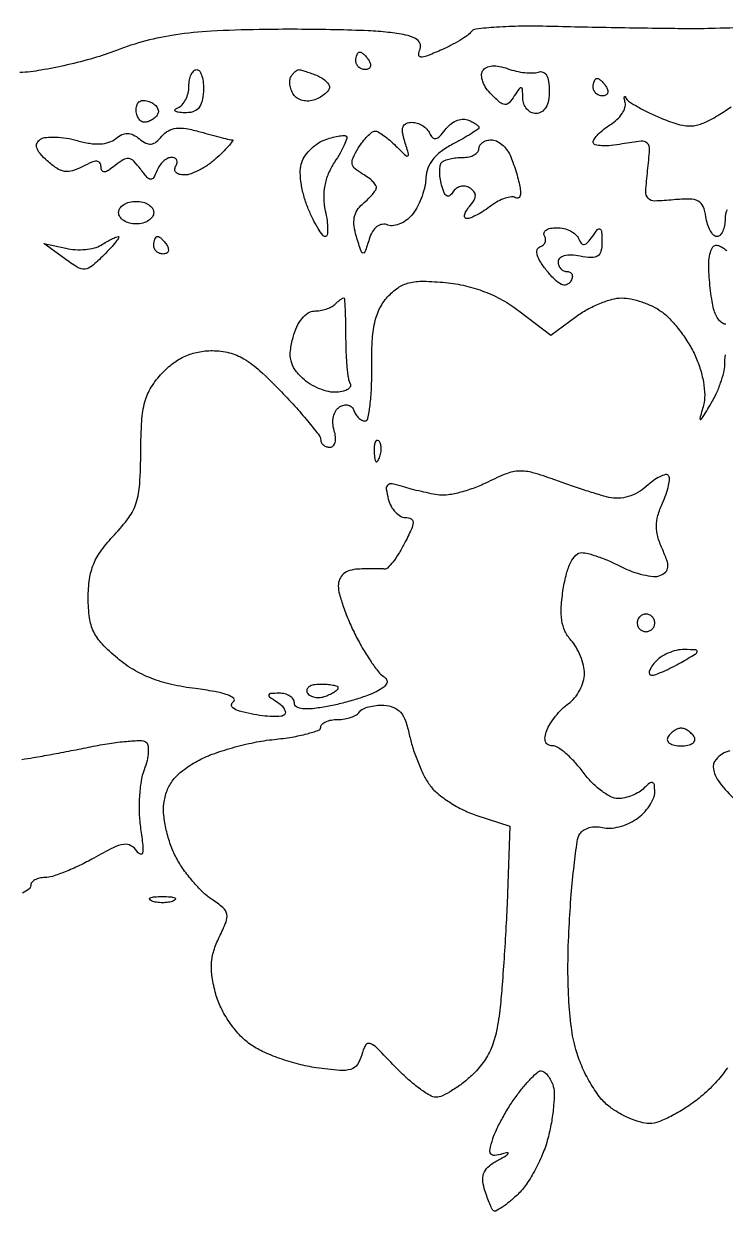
# Model space of a CAD drawing. Extents: x 0 to 102, y 0 to 135.
# Drawn here: x 51.37 to 58.12, y 115.9 to 127.34 of the extents above; entities that cross this region are included whole.
import ezdxf

# ---------------------------------------------------------------- set-up
doc = ezdxf.new("R2010")
doc.units = 0
doc.header["$MEASUREMENT"] = 0

msp = doc.modelspace()

# ---------------------------------------------------------------- linework, layer by layer
for points in [[(58.402366, 127.309174, -0.003693), (58.025018, 127.296441, -0.008374), (57.7395, 127.293701, -0.001623), (57.461895, 127.296587, -0.000823), (57.112452, 127.30193, -0.000817), (56.751777, 127.308628, -0.00122), (56.436469, 127.315769, 0.009417), (56.160415, 127.317494, 0.014112), (55.91959, 127.307662, 0.008955), (55.722056, 127.290446, 0.214066), (55.675069, 127.263129, -0.084827), (55.640874, 127.22936, -0.016558), (55.568039, 127.181977, -0.017149), (55.478376, 127.131898, -0.015136), (55.381724, 127.085828, -0.009001), (55.246847, 127.029354, -0.110655), (55.192093, 127.020624, -0.409763), (55.172898, 127.042042, -0.080001), (55.18466, 127.098121, 0.20154), (55.182869, 127.155218, 0.166605), (55.140634, 127.199719, 0.073771), (55.044826, 127.232972, 0.017572), (54.877535, 127.258538, 0.019034), (54.685377, 127.273644, 0.004633), (54.367407, 127.283542, 0.004743), (54.002364, 127.288056, 0.004708), (53.6364, 127.285665, 0.009532), (53.173959, 127.269467, 0.022775), (52.832265, 127.235316, 0.028499), (52.54551, 127.176549, 0.026866), (52.261456, 127.084668, -0.021035), (52.042777, 127.011107, -0.014094), (51.787351, 126.94473, -0.014207), (51.535824, 126.894359, -0.027017), (51.330856, 126.870638, 0.010991)], [(58.139991, 125.550293, 0.110458), (58.1202, 125.4618, -0.044568), (58.114415, 125.397032, -0.064411), (58.097077, 125.342302, -0.084287), (58.071566, 125.305301, -0.20245), (58.041484, 125.2926, -0.202946), (58.009356, 125.306201, -0.065793), (57.97795, 125.348515, -0.053191), (57.951862, 125.410079, -0.038382), (57.935734, 125.48295, 0.062121), (57.908918, 125.581701, 0.17721), (57.861636, 125.63348, 0.121925), (57.779266, 125.653405, 0.023079), (57.623705, 125.645393, -0.017742), (57.441738, 125.634073, -0.221815), (57.380042, 125.660881, -0.198683), (57.357168, 125.727213, -0.014007), (57.374811, 125.926711, 0.012187), (57.393483, 126.129441, 0.209738), (57.371399, 126.190699, 0.237781), (57.312956, 126.211663, 0.015743), (57.131056, 126.183434, -0.022227), (57.023756, 126.168204, -0.038062), (56.933408, 126.166355, -0.047171), (56.869138, 126.176061, -0.344378), (56.8512, 126.199016, -0.157889), (56.861885, 126.232011, -0.03576), (56.900208, 126.277706, -0.033635), (56.954169, 126.326405, -0.027181), (57.018036, 126.37129, 0.049527), (57.079921, 126.419044, 0.056465), (57.128206, 126.476162, 0.064847), (57.156625, 126.533599, 0.143475), (57.158802, 126.581991, -0.013292), (57.150527, 126.620162, -0.107666), (57.151019, 126.637957, -0.60335), (57.157202, 126.639489, -0.055952), (57.168917, 126.622947, 0.122238), (57.198754, 126.590767, 0.015274), (57.280594, 126.540666, 0.017246), (57.383366, 126.486599, 0.013508), (57.49828, 126.434896, 0.022552), (57.656367, 126.377067, 0.066553), (57.770097, 126.357231, 0.084184), (57.869316, 126.370022, 0.053176), (57.976979, 126.415849, 0.008056), (58.051108, 126.458765, 0.009253), (58.120429, 126.502168, 0.008488), (58.17776, 126.540962, 0.05152)], [(58.127513, 124.4466, -0.157531), (58.093979, 124.457434, -0.068869), (58.059793, 124.49009, -0.058387), (58.03014, 124.538011, -0.048235), (58.010035, 124.59465, -0.02155), (57.995121, 124.667626, -0.008881), (57.980965, 124.767551, -0.008768), (57.969548, 124.875434, -0.011144), (57.962982, 124.97535, -0.032072), (57.964836, 125.064481, -0.050472), (57.978965, 125.139659, -0.066354), (58.002074, 125.191526, -0.260445), (58.031555, 125.208, -0.094073), (58.065683, 125.201521, -0.052888), (58.103213, 125.181942, -0.050194), (58.138233, 125.153224, -0.057581)], [(58.142162, 117.28311, -0.036442), (58.026025, 117.137339, -0.033973), (57.887365, 117.006262, -0.025539), (57.754135, 116.907416, -0.026414), (57.612971, 116.823864, -0.027321), (57.483663, 116.765033, -0.093358), (57.393233, 116.748, -0.06903), (57.30893, 116.759695, -0.031263), (57.203547, 116.796758, -0.030212), (57.095473, 116.850451, -0.036268), (57.001404, 116.913983, -0.064615), (56.912339, 117.004879, -0.030026), (56.820809, 117.142727, -0.028977), (56.740209, 117.302119, -0.034325), (56.683671, 117.461132, -0.036804), (56.640689, 117.673806, -0.017793), (56.615642, 117.95055, -0.015682), (56.608053, 118.275935, -0.011198), (56.619141, 118.640105, -0.006592), (56.639831, 118.953043, -0.009113), (56.667204, 119.233113, -0.006223), (56.697157, 119.465658, -0.103626), (56.723513, 119.538527, -0.11523), (56.7588, 119.573982, -0.071759), (56.81272, 119.597742, -0.065856), (56.876287, 119.606716, -0.066225), (56.939875, 119.598822, 0.081978), (57.011579, 119.592193, 0.043288), (57.100074, 119.606286, 0.041565), (57.190504, 119.63701, 0.050143), (57.268727, 119.680849, 0.048069), (57.335552, 119.737947, 0.04466), (57.39209, 119.808093, 0.047701), (57.430862, 119.880122, 0.09995), (57.4434, 119.942217, 0.02983), (57.439388, 120.009411, 0.281514), (57.42225, 120.031127, 0.263617), (57.394051, 120.026529, 0.027069), (57.34188, 119.97972, -0.061353), (57.292073, 119.940837, -0.039099), (57.226193, 119.908022, -0.038888), (57.155384, 119.885633, -0.057188), (57.090613, 119.8782, -0.12137), (57.020148, 119.89556, -0.040477), (56.929734, 119.952754, -0.037495), (56.836078, 120.034878, -0.034842), (56.753223, 120.132, 0.025461), (56.673435, 120.229157, 0.030886), (56.588877, 120.311246, 0.032196), (56.511032, 120.369747, 0.146048), (56.457245, 120.3858, -0.128942), (56.416412, 120.396508, -0.18027), (56.392296, 120.425072, -0.125413), (56.387863, 120.47164, -0.050647), (56.404134, 120.53385, -0.05234), (56.43632, 120.598553, -0.0283), (56.488262, 120.670884, -0.027869), (56.550113, 120.739294, -0.039076), (56.612979, 120.792447, 0.066556), (56.671765, 120.847951, 0.04835), (56.721474, 120.92307, 0.048822), (56.755304, 121.005282, 0.073335), (56.7666, 121.081886, 0.059463), (56.757177, 121.160837, 0.036303), (56.728495, 121.250333, 0.035977), (56.686554, 121.336139, 0.052298), (56.636881, 121.404114, -0.07635), (56.57944, 121.491187, -0.070672), (56.548855, 121.593812, -0.053812), (56.543514, 121.723972, -0.023018), (56.563094, 121.897226, -0.025109), (56.594321, 122.04462, -0.051975), (56.636042, 122.154516, -0.074715), (56.685153, 122.223916, -0.20422), (56.739314, 122.247, -0.067238), (56.80227, 122.238495, -0.017557), (56.89983, 122.207925, -0.017518), (57.009529, 122.164896, -0.017106), (57.116837, 122.113979, 0.02988), (57.224034, 122.066428, 0.03232), (57.333392, 122.033418, 0.034195), (57.429882, 122.01783, 0.115057), (57.492822, 122.026526, 0.097112), (57.546724, 122.060323, 0.18616), (57.568562, 122.105639, 0.106062), (57.55968, 122.173366, 0.021454), (57.513906, 122.286448, -0.039824), (57.472078, 122.40178, -0.069296), (57.458912, 122.502532, -0.067979), (57.473697, 122.604371, -0.036917), (57.517588, 122.723233, 0.022786), (57.553127, 122.811706, 0.03214), (57.575961, 122.893529, 0.033341), (57.585394, 122.95988, 0.218366), (57.573986, 122.990614, 0.269283), (57.545737, 122.998108, 0.049362), (57.493257, 122.978029, 0.041241), (57.429438, 122.939208, 0.026664), (57.362283, 122.884652, -0.054631), (57.279942, 122.825068, -0.058401), (57.188432, 122.786314, -0.060722), (57.093796, 122.770787, -0.068648), (57.002214, 122.779583, -0.014769), (56.905125, 122.805657, -0.005125), (56.766696, 122.848805, -0.005086), (56.615104, 122.899475, -0.005898), (56.471911, 122.950861, 0.019693), (56.269969, 123.017102, 0.078822), (56.1412, 123.032663, 0.083382), (56.017628, 123.007172, 0.023601), (55.837411, 122.927339, -0.02584), (55.711086, 122.872054, -0.024559), (55.577591, 122.829034, -0.025352), (55.45594, 122.802857, -0.07493), (55.3707, 122.801861, -0.014232), (55.292639, 122.814969, -0.007609), (55.196971, 122.835365, -0.007569), (55.099875, 122.859167, -0.011717), (55.016882, 122.88294, 0.024958), (54.916231, 122.908909, 0.233502), (54.874165, 122.89789, 0.254156), (54.859512, 122.858729, 0.029022), (54.878699, 122.762968, 0.059124), (54.905338, 122.695071, 0.064756), (54.94651, 122.637561, 0.073438), (54.995298, 122.598628, 0.132495), (55.04434, 122.5854, -0.12142), (55.097704, 122.572247, -0.291277), (55.117111, 122.5384, -0.096887), (55.100812, 122.471629, -0.011162), (55.032619, 122.332218, -0.019391), (54.977982, 122.235906, -0.028419), (54.922059, 122.156169, -0.027591), (54.871388, 122.098815, -0.240338), (54.840097, 122.088436, 0.032323), (54.80492, 122.091498, 0.006164), (54.740679, 122.092132, 0.006551), (54.665542, 122.090964, 0.005982), (54.58815, 122.087818, 0.059403), (54.506848, 122.073758, 0.103657), (54.446957, 122.041312, 0.119856), (54.410644, 121.991419, 0.097956), (54.3978, 121.926488, 0.066953), (54.408493, 121.846994, 0.017169), (54.447124, 121.722878, 0.017173), (54.501438, 121.583019, 0.01668), (54.565712, 121.445827, 0.014649), (54.637135, 121.315327, 0.016942), (54.712886, 121.195557, 0.016157), (54.783219, 121.099122, 0.088925), (54.830941, 121.056332, -0.120116), (54.862536, 121.024275, -0.241998), (54.864752, 120.989786, -0.134013), (54.83444, 120.952081, -0.033972), (54.767222, 120.910002, -0.035878), (54.683847, 120.872802, -0.012975), (54.560755, 120.831738, -0.012791), (54.423167, 120.79359, -0.014861), (54.290493, 120.764594, -0.01862), (54.150557, 120.743701, -0.05524), (54.053646, 120.743642, -0.10447), (53.99596, 120.762627, -0.267271), (53.9748, 120.799385, 0.15568), (53.963392, 120.835138, 0.098699), (53.93131, 120.865402, 0.080631), (53.883362, 120.885596, 0.061688), (53.82675, 120.892105, 0.012258), (53.745562, 120.889403, 0.316514), (53.729243, 120.876451, 0.321396), (53.736042, 120.856925, 0.012468), (53.80315, 120.812104, -0.04303), (53.847364, 120.778498, -0.071927), (53.877093, 120.74257, -0.105997), (53.888424, 120.710173, -0.231677), (53.880112, 120.685912, -0.180254), (53.846295, 120.670455, -0.023719), (53.766047, 120.66848, -0.025073), (53.666945, 120.675723, -0.018578), (53.558489, 120.693252, -0.020127), (53.445472, 120.720627, -0.084689), (53.382741, 120.750688, -0.278558), (53.369159, 120.781799, -0.225061), (53.389329, 120.812959, 0.515176), (53.391321, 120.843191, 0.090101), (53.331755, 120.876154, 0.036638), (53.204733, 120.908924, 0.013737), (53.022836, 120.936745, -0.024478), (52.791299, 120.977263, -0.037367), (52.596355, 121.036903, -0.041045), (52.426529, 121.119701, -0.040008), (52.270956, 121.229748, -0.028995), (52.124436, 121.367233, -0.077347), (52.04317, 121.484795, -0.080085), (52.003025, 121.61902, -0.03271), (51.990545, 121.809574, -0.035267), (52.003472, 121.992615, -0.062919), (52.04319, 122.138003, -0.061257), (52.118694, 122.271504, -0.031714), (52.242423, 122.418257, 0.033904), (52.380922, 122.583996, 0.080592), (52.453093, 122.726964, 0.061773), (52.486591, 122.9077, 0.013873), (52.496665, 123.221208, -0.013936), (52.506193, 123.516542, -0.051261), (52.536401, 123.700738, -0.072345), (52.596955, 123.84028, -0.050124), (52.701762, 123.977002, -0.043663), (52.809414, 124.073213, -0.056012), (52.92395, 124.140346, -0.057009), (53.048843, 124.179577, -0.047652), (53.18727, 124.1928, -0.062505), (53.347496, 124.172692, -0.072419), (53.489336, 124.113676, -0.051133), (53.643087, 123.998953, -0.015885), (53.849323, 123.796965, -0.008165), (53.994641, 123.640259, -0.011872), (54.117187, 123.497001, -0.007523), (54.214126, 123.374354, -0.164922), (54.2286, 123.331665, 0.129111), (54.235556, 123.305174, 0.100709), (54.255126, 123.282605, 0.088953), (54.2844, 123.267429, 0.075352), (54.318901, 123.2622, 0.204114), (54.34942, 123.2752, 0.133305), (54.368044, 123.309263, 0.087677), (54.371203, 123.361493, 0.048244), (54.35776, 123.42428, -0.065167), (54.345757, 123.491312, -0.069082), (54.351819, 123.557803, -0.076687), (54.374361, 123.613926, -0.121141), (54.410516, 123.650759, -0.084331), (54.453068, 123.668017, -0.117466), (54.494004, 123.667329, -0.131101), (54.527095, 123.648759, -0.119803), (54.547907, 123.615579, 0.061273), (54.566025, 123.577504, 0.062558), (54.592725, 123.545251, 0.069036), (54.623571, 123.523393, 0.120237), (54.653869, 123.516, 0.356706), (54.682217, 123.539173, 0.018033), (54.703142, 123.66547, 0.022148), (54.716948, 123.829754, 0.013433), (54.719422, 124.024833, -0.015626), (54.723817, 124.28224, -0.04274), (54.74806, 124.462422, -0.059615), (54.795673, 124.597768, -0.069665), (54.872128, 124.710376, -0.058397), (54.97277, 124.798392, -0.089961), (55.077975, 124.845686, -0.065735), (55.216056, 124.861181, -0.019068), (55.430458, 124.848805, -0.033404), (55.622482, 124.817308, -0.034862), (55.805795, 124.760793, -0.035202), (55.977835, 124.679983, -0.03554), (56.136259, 124.576063), (56.443651, 124.341604), (56.6863, 124.521002, -0.033691), (56.793601, 124.58967, -0.028454), (56.915275, 124.647702, -0.029428), (57.032718, 124.687837, -0.067719), (57.12505, 124.7004, -0.052621), (57.21358, 124.691057, -0.029477), (57.318034, 124.662236, -0.029098), (57.421282, 124.620236, -0.041647), (57.50664, 124.570479, -0.051881), (57.587495, 124.500321, -0.02395), (57.677802, 124.394091, -0.023417), (57.762907, 124.272281, -0.029996), (57.828844, 124.152452, -0.034596), (57.878758, 124.025237, -0.033384), (57.911362, 123.890837, -0.035456), (57.92394, 123.765941, -0.073876), (57.91245, 123.669023, 0.002367), (57.877526, 123.538134, 0.559727), (57.884643, 123.530714, 0.20507), (57.899608, 123.541371, 0.001289), (57.986773, 123.6852, 0.02821), (58.035777, 123.777997, 0.0232), (58.077652, 123.881913, 0.023808), (58.107176, 123.981192, 0.055771), (58.117202, 124.057862, -0.01974), (58.122749, 124.153268, -0.348103)], [(51.3522, 120.255517, 0.008801), (51.463207, 120.272626, 0.002519), (51.634653, 120.303038, 0.002535), (51.827781, 120.339313, 0.00269), (52.016743, 120.376853, -0.011716), (52.195555, 120.409033, -0.016006), (52.357994, 120.429052, -0.012785), (52.492101, 120.437787, -0.149358), (52.54226, 120.424602, -0.215132), (52.564292, 120.391939, -0.054823), (52.568221, 120.326621, -0.045873), (52.556441, 120.243714, -0.032636), (52.528863, 120.153951, 0.052199), (52.499512, 120.043179, 0.023706), (52.483432, 119.893918, 0.023166), (52.481253, 119.733467, 0.029382), (52.494791, 119.585896, -0.008838), (52.515783, 119.42846, -0.066296), (52.514468, 119.353382, -0.484559), (52.494118, 119.341772, -0.14793), (52.461841, 119.367752, 0.112283), (52.401949, 119.423304, 0.170295), (52.332815, 119.436373, 0.078648), (52.231648, 119.404247, 0.011894), (52.043477, 119.304302, -0.015825), (51.905739, 119.232526, -0.017315), (51.767756, 119.171879, -0.016993), (51.646776, 119.128333, -0.078038), (51.573331, 119.1168, 0.055091), (51.521103, 119.111028, 0.074697), (51.476906, 119.093923, 0.094183), (51.447257, 119.068635, 0.170833), (51.4368, 119.038922, -0.234973), (51.41998, 119.005107, -0.043173), (51.359178, 118.966872, -0.038311)], [(58.16524, 120.337796, 0.07864), (58.092067, 120.307113, 0.081194), (58.032856, 120.255594, 0.216968), (58.007593, 120.162655, 0.116301), (58.054101, 120.050619, 0.044033), (58.196994, 119.88539, 0.006399)]]:
    msp.add_lwpolyline(points, format="xyb")
for points in [[(54.604307, 127.0692, -0.151918), (54.622135, 127.063655, -0.038439), (54.646014, 127.044349, -0.035638), (54.671143, 127.016983, -0.029505), (54.6939, 126.9846, -0.082592), (54.707141, 126.952274, -0.161196), (54.704509, 126.924851, -0.182303), (54.686621, 126.906623, -0.108972), (54.656593, 126.9, -0.093332), (54.622393, 126.90644, -0.09642), (54.593318, 126.924851, -0.099167), (54.573858, 126.95232, -0.105053), (54.567, 126.9846, -0.042167), (54.569736, 127.016989, -0.061769), (54.577959, 127.044349, -0.081139), (54.590041, 127.062901, -0.210953)], [(53.03525, 126.9, -0.25376), (53.06337, 126.884747, -0.071423), (53.085095, 126.837889, -0.0534), (53.09787, 126.76956, -0.033957), (53.0987, 126.68856, -0.04611), (53.083791, 126.589772, -0.121311), (53.050733, 126.526796, -0.144945), (52.996483, 126.492929, -0.077478), (52.9173, 126.483739, -0.02321), (52.857818, 126.488838, -0.132908), (52.828867, 126.500948, -0.457154), (52.828055, 126.516321, -0.095907), (52.85385, 126.533029, 0.113869), (52.894316, 126.561329, 0.064373), (52.928536, 126.610797, 0.059088), (52.951723, 126.672667, 0.060204), (52.9596, 126.73785, -0.044699), (52.96516, 126.799919, -0.064552), (52.981822, 126.852368, -0.084449), (53.006341, 126.887824, -0.202)], [(54.015174, 126.9, -0.068641), (54.033784, 126.897433, -0.007239), (54.075944, 126.884916, -0.008844), (54.125914, 126.868313, -0.006987), (54.179381, 126.848649, -0.040412), (54.230588, 126.82409, -0.048552), (54.273891, 126.792848, -0.055768), (54.303765, 126.759955, -0.157772), (54.3132, 126.7308, -0.163554), (54.30334, 126.701462, -0.053873), (54.271697, 126.66791, -0.046917), (54.225984, 126.635737, -0.038294), (54.171914, 126.610086, -0.075784), (54.113068, 126.597228, -0.076072), (54.053145, 126.602515, -0.081897), (54.001367, 126.624606, -0.113107), (53.965996, 126.660445, -0.052912), (53.944373, 126.705455, -0.052472), (53.932602, 126.754127, -0.057317), (53.931797, 126.799049, -0.114747), (53.943075, 126.832511, -0.030113), (53.961276, 126.858343, -0.03612), (53.98146, 126.880175, -0.039069), (54.0007, 126.895553, -0.150162)], [(56.029345, 126.908914, 0.031801), (56.10884, 126.885164, 0.029494), (56.192729, 126.870956, 0.030774), (56.268869, 126.867354, 0.081184), (56.32245, 126.876897, -0.1799), (56.36631, 126.87612, -0.168869), (56.400416, 126.846906, -0.096241), (56.421665, 126.786073, -0.036052), (56.4282, 126.69555, -0.044332), (56.420011, 126.603375, -0.087435), (56.394769, 126.534575, -0.120295), (56.354228, 126.492387, -0.142414), (56.3013, 126.477, -0.115601), (56.252793, 126.488367, -0.099524), (56.211296, 126.52049, -0.092453), (56.183207, 126.568511, -0.084232), (56.173105, 126.62505, 0.011627), (56.170456, 126.707788, 0.326334), (56.157573, 126.723521, 0.313774), (56.138127, 126.716327, 0.011135), (56.091564, 126.6462, -0.04412), (56.042013, 126.581295, -0.226159), (56.001156, 126.564705, -0.161993), (55.953411, 126.583791, -0.020944), (55.871349, 126.659232, -0.048806), (55.821899, 126.719392, -0.059301), (55.788742, 126.784345, -0.070151), (55.775784, 126.844122, -0.158038), (55.786685, 126.888649, -0.145745), (55.822507, 126.920563, -0.088983), (55.877647, 126.93528, -0.068403), (55.948285, 126.931513, -0.041032)], [(56.888507, 126.8154, -0.151918), (56.906335, 126.809855, -0.038439), (56.930214, 126.790549, -0.035638), (56.955343, 126.763183, -0.029505), (56.9781, 126.7308, -0.082592), (56.991341, 126.698474, -0.161196), (56.988709, 126.671051, -0.182303), (56.970821, 126.652823, -0.108972), (56.940793, 126.6462, -0.093332), (56.906593, 126.65264, -0.09642), (56.877518, 126.671051, -0.099167), (56.858058, 126.69852, -0.105053), (56.8512, 126.7308, -0.042167), (56.853936, 126.763189, -0.061769), (56.862159, 126.790549, -0.081139), (56.874241, 126.809101, -0.210953)], [(52.578414, 126.59238, -0.064087), (52.623278, 126.568196, -0.094924), (52.653945, 126.535873, -0.122111), (52.665836, 126.500791, -0.160704), (52.658021, 126.468135, -0.067219), (52.634216, 126.439163, -0.052295), (52.601579, 126.414647, -0.053444), (52.565523, 126.397981, -0.081728), (52.531607, 126.3924, -0.153789), (52.501247, 126.401964, -0.097959), (52.475385, 126.428897, -0.080499), (52.457934, 126.469138, -0.062212), (52.452, 126.516645, -0.094172), (52.460973, 126.563864, -0.165347), (52.486412, 126.593864, -0.151817), (52.526697, 126.603655, -0.076022)], [(55.639831, 126.41711, -0.022706), (55.682563, 126.398446, -0.031946), (55.718627, 126.377745, -0.033054), (55.74475, 126.357843, -0.216719), (55.7514, 126.343221, -0.247065), (55.742452, 126.326218, -0.008234), (55.676846, 126.28272, -0.013907), (55.59487, 126.233448, -0.009033), (55.4976, 126.1809, 0.041312), (55.388536, 126.112549, 0.063043), (55.30832, 126.035027, 0.073991), (55.258953, 125.950547, 0.091967), (55.241109, 125.861477, -0.050824), (55.23138, 125.777875, -0.030748), (55.203917, 125.68197, -0.030584), (55.164493, 125.589119, -0.046395), (55.118274, 125.514639, -0.05944), (55.063195, 125.457479, -0.063661), (54.9974, 125.416408, -0.071554), (54.931331, 125.396834, -0.128596), (54.875501, 125.403035, 0.125423), (54.820511, 125.409491, 0.130053), (54.769979, 125.388641, 0.100844), (54.727122, 125.339757, 0.053394), (54.694704, 125.265596, -0.006423), (54.654456, 125.143432, -0.38093), (54.635667, 125.132879, -0.266073), (54.616754, 125.150019, -0.004275), (54.571725, 125.2926, -0.041782), (54.549896, 125.39312, -0.077057), (54.551857, 125.476551, -0.091995), (54.577808, 125.545335, -0.085867), (54.62719, 125.602146, 0.019613), (54.674371, 125.643789, 0.021448), (54.716694, 125.687827, 0.021497), (54.749422, 125.728327, 0.091799), (54.762983, 125.756147, 0.209532), (54.759096, 125.783228, 0.051071), (54.730868, 125.81977, 0.043678), (54.686876, 125.858645, 0.031564), (54.631864, 125.894163, -0.047889), (54.559444, 125.944339, -0.176037), (54.532153, 125.991929, -0.151104), (54.539701, 126.050684, -0.032647), (54.588764, 126.142012, -0.02344), (54.632671, 126.205491, -0.030274), (54.678985, 126.2591, -0.031069), (54.721616, 126.297685, -0.169987), (54.750507, 126.3078, -0.133274), (54.781571, 126.29937, -0.022242), (54.833947, 126.265469, -0.023021), (54.893379, 126.218869, -0.018603), (54.952819, 126.163696, 0.004318), (55.046914, 126.071212, 0.317618), (55.06709, 126.0681, 0.364036), (55.07469, 126.085562, 0.004899), (55.03776, 126.205996, -0.033373), (55.01611, 126.294235, -0.12973), (55.020797, 126.349815, -0.207307), (55.050013, 126.381116, -0.103114), (55.104149, 126.3924, -0.076131), (55.155642, 126.384514, -0.061693), (55.20656, 126.361336, -0.062962), (55.249244, 126.32709, -0.088333), (55.276477, 126.28665, 0.08664), (55.30429, 126.245049, 0.263628), (55.335678, 126.235576, 0.151371), (55.373833, 126.257569, 0.028456), (55.425759, 126.320412, -0.062511), (55.473276, 126.370555, -0.065881), (55.530926, 126.406365, -0.073479), (55.589524, 126.423062, -0.124968)], [(53.0692, 126.30063, 0.003428), (53.175365, 126.270969, 0.004755), (53.270938, 126.245945, 0.003004), (53.351475, 126.226189, 0.058705), (53.376844, 126.2232, -0.609604), (53.381613, 126.213946, -0.02149), (53.350092, 126.173498, -0.019233), (53.29995, 126.118957, -0.009724), (53.23289, 126.054, -0.033234), (53.153401, 125.989248, -0.031739), (53.064842, 125.934502, -0.033342), (52.980447, 125.896452, -0.089464), (52.915845, 125.8848, -0.064038), (52.867797, 125.890979, -0.135386), (52.835556, 125.909651, -0.191509), (52.823923, 125.937297, -0.144346), (52.8327, 125.9694, 0.085773), (52.845698, 126.001713, 0.164617), (52.842529, 126.029149, 0.179921), (52.82382, 126.047417, 0.104738), (52.792738, 126.054, 0.120564), (52.753775, 126.044466, 0.064933), (52.713003, 126.015993, 0.058792), (52.676693, 125.974092, 0.057609), (52.650839, 125.924614, -0.036774), (52.619497, 125.858025, -0.301399), (52.591054, 125.84351, -0.192214), (52.556483, 125.8621, -0.01656), (52.493449, 125.94257, 0.035676), (52.430228, 126.01722, 0.165613), (52.380537, 126.04237, 0.171203), (52.326823, 126.031547, 0.038714), (52.249655, 125.976998, -0.02363), (52.186705, 125.929591, -0.122751), (52.146217, 125.914631, -0.300369), (52.122896, 125.926593, -0.129028), (52.1136, 125.962018, 0.136725), (52.102598, 126.001498, 0.257141), (52.074759, 126.017582, 0.108272), (52.023791, 126.007505, 0.020129), (51.937362, 125.965634, -0.048339), (51.840782, 125.925391, -0.114552), (51.763544, 125.919969, -0.10645), (51.688268, 125.949177, -0.038352), (51.596963, 126.019878, -0.029391), (51.526644, 126.091465, -0.103096), (51.495133, 126.147505, -0.188081), (51.498046, 126.192227, -0.146115), (51.53073, 126.228967, -0.114936), (51.58555, 126.24742, -0.033259), (51.675397, 126.250057, -0.031544), (51.780108, 126.239528, -0.029012), (51.885694, 126.215774, 0.031399), (52.003786, 126.189797, 0.051677), (52.105819, 126.184642, 0.063209), (52.190135, 126.1999, 0.097165), (52.255064, 126.235287, -0.059231), (52.3141, 126.273495, -0.117595), (52.368156, 126.285694, -0.115215), (52.422644, 126.272269, -0.05549), (52.483075, 126.232516, 0.056241), (52.544194, 126.192441, 0.146594), (52.595419, 126.183284, 0.141197), (52.644482, 126.203726, 0.050734), (52.698984, 126.257287, -0.088288), (52.761842, 126.310442, -0.102681), (52.835998, 126.335114, -0.07337), (52.933013, 126.332209, -0.025728)], [(54.47271, 126.258279, -0.299617), (54.478418, 126.235755, -0.021418), (54.453475, 126.172728, -0.024511), (54.414223, 126.095204, -0.015587), (54.361436, 126.008886, 0.044481), (54.301409, 125.896655, 0.053447), (54.266572, 125.782189, 0.054067), (54.257028, 125.664056, 0.047233), (54.272098, 125.540946, -0.019259), (54.2892, 125.445714, -0.033357), (54.295021, 125.365552, -0.038606), (54.290873, 125.307534, -0.371345), (54.273538, 125.2926, -0.237918), (54.247102, 125.305934, -0.020329), (54.203203, 125.370678, -0.023422), (54.155349, 125.456559, -0.015874), (54.108673, 125.558396, -0.031575), (54.069062, 125.67222, -0.028289), (54.042362, 125.794367, -0.029387), (54.031084, 125.906902, -0.074363), (54.03987, 125.988455, -0.077644), (54.069422, 126.056307, -0.049252), (54.122682, 126.124347, -0.048258), (54.189938, 126.182362, -0.063378), (54.261463, 126.220398, -0.019249), (54.332263, 126.244149, -0.02694), (54.397205, 126.259444, -0.025816), (54.450032, 126.266125, -0.206508)], [(55.869249, 126.2232, -0.108389), (55.919073, 126.212271, -0.0629), (55.971297, 126.17971, -0.058392), (56.017884, 126.131763, -0.061573), (56.051158, 126.07515, -0.016526), (56.077868, 126.00736, -0.010025), (56.105168, 125.925587, -0.01004), (56.129027, 125.843267, -0.017405), (56.145065, 125.773899, -0.038577), (56.151528, 125.718091, -0.103366), (56.144878, 125.678844, -0.227936), (56.12709, 125.662314, -0.216833), (56.102519, 125.665439, 0.167277), (56.063573, 125.674234, 0.052289), (56.004241, 125.661347, 0.045637), (55.936378, 125.631886, 0.036803), (55.869613, 125.588681, -0.019111), (55.802746, 125.541974, -0.021038), (55.734569, 125.502081, -0.021001), (55.673898, 125.47312, -0.09199), (55.635291, 125.464491, -0.264515), (55.616513, 125.474284, -0.199082), (55.612265, 125.497655, -0.086141), (55.627588, 125.535466, -0.033968), (55.660549, 125.581168, 0.036888), (55.704232, 125.642489, 0.135887), (55.717041, 125.687866, 0.180952), (55.703129, 125.725624, 0.076691), (55.661449, 125.761207, 0.103634), (55.619141, 125.776509, 0.098913), (55.573494, 125.773919, 0.096798), (55.531558, 125.753825, 0.094625), (55.499879, 125.719287, -0.087306), (55.468867, 125.684476, -0.319087), (55.44097, 125.683048, -0.160709), (55.415391, 125.714327, -0.027761), (55.391638, 125.78815, -0.030093), (55.377947, 125.857248, -0.036579), (55.373838, 125.923103, -0.039707), (55.378739, 125.977303, -0.15519), (55.394001, 126.006801, -0.108433), (55.42245, 126.025011, -0.031046), (55.472896, 126.040135, -0.02968), (55.533463, 126.050524, -0.027638), (55.5963, 126.054, 0.05258), (55.655641, 126.060258, 0.072432), (55.705839, 126.078851, 0.092341), (55.739557, 126.106314, 0.177615), (55.7514, 126.1386, -0.138107), (55.760484, 126.170861, -0.100138), (55.786018, 126.198349, -0.085896), (55.824209, 126.216856, -0.070083)], [(52.452, 125.631, -0.062428), (52.516696, 125.622891, -0.080661), (52.571497, 125.599048, -0.098045), (52.608174, 125.563712, -0.153317), (52.6212, 125.522229, -0.153317), (52.608174, 125.480746, -0.098045), (52.571497, 125.445409, -0.080661), (52.516696, 125.421566, -0.062428), (52.452, 125.413457, -0.062428), (52.387304, 125.421566, -0.080661), (52.332502, 125.445409, -0.098045), (52.295826, 125.480746, -0.153317), (52.2828, 125.522229, -0.153317), (52.295826, 125.563712, -0.098045), (52.332502, 125.599048, -0.080661), (52.387304, 125.622891, -0.062428)], [(56.500757, 125.3772, -0.058453), (56.567868, 125.369327, -0.058279), (56.631406, 125.346136, -0.063848), (56.682074, 125.311923, -0.116494), (56.710809, 125.27145, 0.068328), (56.736162, 125.227366, 0.274217), (56.763919, 125.216371, 0.172412), (56.797216, 125.234542, 0.02856), (56.843464, 125.2926, -0.018331), (56.893617, 125.358271, -0.364617), (56.916718, 125.362538, -0.255125), (56.931458, 125.338743, -0.011936), (56.934505, 125.240882, -0.053312), (56.92556, 125.151078, -0.198405), (56.894237, 125.105048, -0.161198), (56.834505, 125.089035, -0.032799), (56.7243, 125.102694, 0.037491), (56.639798, 125.112364, 0.072403), (56.572252, 125.105207, 0.112088), (56.528827, 125.082964, 0.222095), (56.5128, 125.048662, 0.093761), (56.519622, 125.012604, 0.096548), (56.539118, 124.981948, 0.099085), (56.568208, 124.961429, 0.104579), (56.602393, 124.9542, -0.133989), (56.631512, 124.946254, -0.190484), (56.647816, 124.925315, -0.142356), (56.647888, 124.893507, -0.068369), (56.631212, 124.855867, -0.186605), (56.593379, 124.82721, -0.179694), (56.545383, 124.830879, -0.088785), (56.484186, 124.87356, -0.026014), (56.40721, 124.959113, -0.027586), (56.345388, 125.04471, -0.068988), (56.313137, 125.114556, -0.13026), (56.311378, 125.163717, -0.262211), (56.336617, 125.191572, 0.094145), (56.368305, 125.209276, 0.120847), (56.387995, 125.236109, 0.127053), (56.392473, 125.26794, 0.110594), (56.381434, 125.299826, -0.215442), (56.377635, 125.329071, -0.176885), (56.39676, 125.354471, -0.098785), (56.440046, 125.371678, -0.045386)], [(52.28045, 125.291305, -0.604306), (52.285903, 125.281692, -0.023364), (52.255859, 125.239413, -0.020107), (52.206827, 125.18176, -0.01011), (52.140635, 125.112835, -0.020627), (52.025657, 125.006971, -0.155089), (51.95823, 124.978847, -0.159885), (51.887973, 124.99527, -0.022299), (51.762285, 125.079665), (51.5637, 125.226261), (51.775903, 125.17835, 0.042698), (51.866416, 125.165899, 0.036336), (51.962841, 125.167951, 0.037913), (52.050776, 125.183018, 0.079739), (52.114303, 125.210225, -0.01243), (52.165548, 125.240867, -0.015015), (52.215165, 125.266953, -0.013688), (52.257825, 125.286344, -0.091967)], [(52.658507, 125.2926, -0.151918), (52.676335, 125.287055, -0.038439), (52.700214, 125.267749, -0.035638), (52.725343, 125.240383, -0.029505), (52.7481, 125.208, -0.082592), (52.761341, 125.175674, -0.161196), (52.758709, 125.148251, -0.182303), (52.740821, 125.130023, -0.108972), (52.710793, 125.1234, -0.093332), (52.676593, 125.12984, -0.09642), (52.647518, 125.148251, -0.099167), (52.628058, 125.17572, -0.105053), (52.6212, 125.208, -0.042167), (52.623936, 125.240389, -0.061769), (52.632159, 125.267749, -0.081139), (52.644241, 125.286301, -0.210953)], [(54.44715, 124.7004, -0.394389), (54.455694, 124.69242, -0.003042), (54.462087, 124.589547, -0.008744), (54.46678, 124.467728, -0.005254), (54.4683, 124.323029, 0.010622), (54.47148, 124.173372, 0.013586), (54.481075, 124.03584, 0.011492), (54.494752, 123.922227, 0.103058), (54.511789, 123.87529, -0.245177), (54.513808, 123.847567, -0.147781), (54.492027, 123.821792, -0.083937), (54.446237, 123.801984, -0.041425), (54.383445, 123.79198, -0.074442), (54.30616, 123.797665, -0.041165), (54.215666, 123.826086, -0.039952), (54.126723, 123.870872, -0.050969), (54.053581, 123.926264, -0.052819), (53.97973, 124.011281, -0.096454), (53.942615, 124.094979, -0.086279), (53.937428, 124.192894, -0.035757), (53.962638, 124.323496, -0.044216), (53.998825, 124.422464, -0.06023), (54.049193, 124.502939, -0.073246), (54.107021, 124.556276, -0.148794), (54.165492, 124.574579, 0.04025), (54.222047, 124.579592, 0.035278), (54.279698, 124.593663, 0.036931), (54.330086, 124.614007, 0.082141), (54.363629, 124.638029, -0.015676), (54.38906, 124.661913, -0.02032), (54.413891, 124.682079, -0.01846), (54.435491, 124.696999, -0.14286)], [(54.787313, 123.323887, 0.296942), (54.768797, 123.327797, 0.208169), (54.753176, 123.312354, 0.077125), (54.743809, 123.271747, 0.028489), (54.742879, 123.21285, 0.018894), (54.747874, 123.149711, 0.168741), (54.75983, 123.125028, 0.470617), (54.775248, 123.126487, 0.054073), (54.793991, 123.161737, 0.051402), (54.807192, 123.208003, 0.05415), (54.810358, 123.255172, 0.060344), (54.803661, 123.296229, 0.126455)], [(57.3588, 121.6548, 0.099038), (57.326513, 121.648341, 0.097945), (57.299051, 121.629949, 0.097945), (57.280659, 121.602487, 0.099038), (57.2742, 121.5702, 0.099038), (57.280659, 121.537913, 0.097945), (57.299051, 121.510451, 0.097945), (57.326513, 121.492059, 0.099038), (57.3588, 121.4856, 0.099038), (57.391087, 121.492059, 0.097945), (57.418549, 121.510451, 0.097945), (57.436941, 121.537913, 0.099038), (57.4434, 121.5702, 0.099038), (57.436941, 121.602487, 0.097945), (57.418549, 121.629949, 0.097945), (57.391087, 121.648341, 0.099038)], [(57.728709, 121.313402, 0.061704), (57.652064, 121.305201, 0.044993), (57.570653, 121.278243, 0.045613), (57.496904, 121.237871, 0.071634), (57.4434, 121.1895, 0.031733), (57.408035, 121.140923, 0.079368), (57.390701, 121.100757, 0.187216), (57.393715, 121.075992, 0.287588), (57.411891, 121.065598, 0.078619), (57.452923, 121.073809, 0.01382), (57.526147, 121.103231, 0.01468), (57.610814, 121.142993, 0.012725), (57.6972, 121.1895, 0.004079), (57.83287, 121.268532, 0.199105), (57.851242, 121.2931, 0.471381), (57.839399, 121.309277, 0.010301)], [(54.223607, 120.978, 0.045552), (54.160348, 120.972225, 0.099152), (54.115272, 120.954234, 0.177225), (54.095391, 120.927675, 0.214542), (54.099416, 120.897095, 0.126981), (54.127887, 120.869784, 0.081026), (54.171212, 120.853955, 0.072258), (54.222396, 120.851684, 0.066719), (54.273609, 120.863846, 0.021825), (54.321178, 120.884524, 0.030936), (54.361319, 120.90727, 0.031518), (54.39052, 120.92903, 0.220306), (54.3978, 120.944751, 0.327354), (54.388281, 120.957732, 0.029196), (54.346631, 120.968233, 0.029198), (54.290379, 120.9756, 0.017964)], [(54.836429, 120.776199, -0.08022), (54.929231, 120.756286, -0.121956), (54.996307, 120.708987, -0.094159), (55.044636, 120.625766, -0.034199), (55.081195, 120.493669, 0.025791), (55.111949, 120.374813, 0.017537), (55.15853, 120.243066, 0.017705), (55.212608, 120.118751, 0.033592), (55.26615, 120.023675, 0.068826), (55.338865, 119.940344, 0.031666), (55.453553, 119.852691, 0.030615), (55.5879, 119.774326, 0.037034), (55.722709, 119.718469), (56.050082, 119.610426), (56.02598, 118.961763, -0.003946), (56.013317, 118.680732, -0.002985), (55.99514, 118.372438, -0.003017), (55.974594, 118.083114, -0.007), (55.954838, 117.866438, -0.022791), (55.920436, 117.639585, -0.049471), (55.86926, 117.471133, -0.058973), (55.792971, 117.335258, -0.048466), (55.682413, 117.210788, -0.023736), (55.587481, 117.130794, -0.026437), (55.488639, 117.06319, -0.027109), (55.399202, 117.015162, -0.110094), (55.339254, 117.0018, -0.136882), (55.27715, 117.019126, -0.023746), (55.175006, 117.087759, -0.024266), (55.059795, 117.182389, -0.019629), (54.945498, 117.294425, 0.006334), (54.771228, 117.474577, 0.112338), (54.70336, 117.517657, 0.369028), (54.6593, 117.50081, 0.060767), (54.623001, 117.409176, -0.080444), (54.581359, 117.314997, -0.181614), (54.519494, 117.269451, -0.091144), (54.412169, 117.259384, -0.01199), (54.183839, 117.28512, -0.02962), (54.015665, 117.318413, -0.022113), (53.834967, 117.374088, -0.022519), (53.668849, 117.442008, -0.046437), (53.547566, 117.512415, -0.052456), (53.445158, 117.602887, -0.03605), (53.348822, 117.724403, -0.035654), (53.269605, 117.860547, -0.046608), (53.218552, 117.995141, -0.028079), (53.183454, 118.15722, -0.054693), (53.177134, 118.289228, -0.059763), (53.199507, 118.411608, -0.040656), (53.252262, 118.543127, 0.021122), (53.317078, 118.688072, 0.145724), (53.323918, 118.764857, 0.168479), (53.287065, 118.827129, 0.030648), (53.177969, 118.908579, -0.048267), (53.093326, 118.976537, -0.023187), (52.998167, 119.078383, -0.022741), (52.907935, 119.194733, -0.030124), (52.837446, 119.308697, -0.038936), (52.783224, 119.431477, -0.028678), (52.742022, 119.574388, -0.029236), (52.718639, 119.714901, -0.055762), (52.719207, 119.82925, -0.062136), (52.749561, 119.953026, -0.075143), (52.808373, 120.05704, -0.065289), (52.902592, 120.149466, -0.034403), (53.040245, 120.238988, -0.039565), (53.183967, 120.304685, -0.018676), (53.378203, 120.3674, -0.018375), (53.587543, 120.418235, -0.024662), (53.780495, 120.447823, 0.015086), (53.952255, 120.470805, 0.024108), (54.096969, 120.501861, 0.020817), (54.206868, 120.536004, 0.317007), (54.2286, 120.566836, -0.210182), (54.240836, 120.594659, -0.081432), (54.276836, 120.618226, -0.062006), (54.329941, 120.634262, -0.042379), (54.392807, 120.6396, 0.0408), (54.458977, 120.645008, 0.043263), (54.522058, 120.661088, 0.047419), (54.573328, 120.684651, 0.123532), (54.602223, 120.712749, -0.142323), (54.63264, 120.740216, -0.046825), (54.68967, 120.761561, -0.042211), (54.760769, 120.774514, -0.03679)], [(57.6972, 120.555, 0.094481), (57.664807, 120.548824, 0.052849), (57.629145, 120.530149, 0.050113), (57.595835, 120.502761, 0.057296), (57.5703, 120.4704, 0.210115), (57.565814, 120.438419, 0.178861), (57.586009, 120.410651, 0.100989), (57.632196, 120.391844, 0.046386), (57.6972, 120.3858, 0.046386), (57.762204, 120.391844, 0.100989), (57.808391, 120.410651, 0.178861), (57.828586, 120.438419, 0.210115), (57.8241, 120.4704, 0.057296), (57.798565, 120.502761, 0.050113), (57.765255, 120.530149, 0.052849), (57.729593, 120.548824, 0.094481)], [(52.7058, 118.934242, -0.017491), (52.781216, 118.931603, -0.078554), (52.824108, 118.921707, -0.447206), (52.829264, 118.907415, -0.174857), (52.81155, 118.891571, -0.057986), (52.763327, 118.878345, -0.037979), (52.7058, 118.873969, -0.037979), (52.648273, 118.878345, -0.057986), (52.60005, 118.891571, -0.174857), (52.582336, 118.907415, -0.447206), (52.587492, 118.921707, -0.078554), (52.630384, 118.931603, -0.017491)], [(56.350458, 117.2556, -0.168704), (56.37692, 117.24641, -0.052103), (56.40757, 117.216533, -0.045459), (56.437208, 117.173507, -0.036499), (56.461132, 117.122606, -0.091115), (56.475067, 117.048012, -0.021437), (56.469982, 116.920682, -0.021383), (56.451276, 116.772469, -0.019596), (56.419592, 116.621963, -0.03387), (56.369278, 116.467232, -0.026175), (56.294617, 116.306326, -0.026795), (56.208575, 116.162902, -0.055728), (56.124142, 116.063724, -0.016196), (56.044053, 115.993225, -0.026584), (55.971425, 115.939572, -0.024952), (55.912184, 115.904605, -0.342459), (55.889143, 115.908716, -0.076404), (55.873633, 115.932296, -0.010806), (55.850532, 115.985782, -0.012106), (55.825919, 116.050798, -0.01004), (55.80281, 116.121097, -0.066487), (55.788034, 116.209979, -0.123629), (55.803459, 116.280938, -0.11054), (55.852358, 116.341377, -0.046661), (55.94035, 116.398664, 0.008895), (56.011021, 116.437423, 0.114571), (56.032958, 116.457761, 0.662059), (56.027394, 116.466356, 0.026998), (55.978518, 116.455049, -0.041289), (55.899899, 116.439211, -0.284524), (55.86578, 116.455196, -0.201618), (55.857812, 116.498892, -0.022452), (55.884662, 116.598846, -0.034373), (55.919649, 116.687455, -0.014785), (55.977726, 116.800571, -0.014548), (56.046906, 116.917834, -0.018638), (56.117604, 117.021314, -0.015305), (56.188298, 117.111052, -0.021123), (56.257456, 117.186778, -0.018388), (56.318186, 117.243546, -0.180658)]]:
    msp.add_lwpolyline(points, format="xyb", close=True)

doc.saveas('drawing.dxf')
